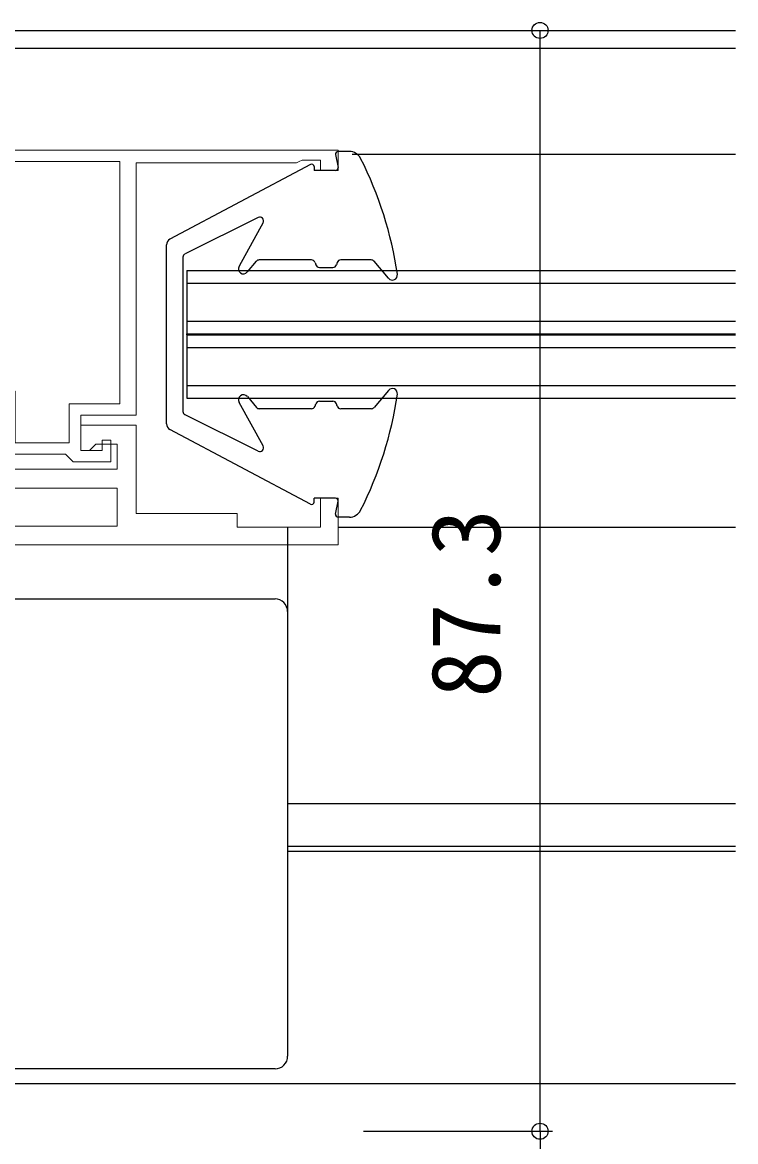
# Model space of a CAD drawing. Units: millimetres, scale not verified. Extents: x -437 to 438, y -331 to 329.
# Drawn here: x 38.5 to 95, y -190.9 to -102.2 of the extents above; entities that cross this region are included whole.
import ezdxf
from ezdxf.enums import TextEntityAlignment as Align

# ---------------------------------------------------------------- set-up
doc = ezdxf.new("R2010")
doc.units = ezdxf.units.MM
doc.header["$LTSCALE"] = 2
doc.layers.add('0-2_YKK_11', color=7, linetype='Continuous', lineweight=18)
for name, color, linetype in [('0-4_YKK_12', 2, 'Continuous'), ('0-5_YKK_13', 4, 'Continuous'), ('0-7_YKK_D', 6, 'Continuous')]:
    doc.layers.add(name, color=color, linetype=linetype)
doc.styles.add('ＭＳ ゴシック', font='')
doc.styles.get('ＭＳ ゴシック').set_extended_font_data('MS Gothic')

msp = doc.modelspace()

# ---------------------------------------------------------------- linework, layer by layer
at = {"layer": '0-2_YKK_11'}
for points in [[(-1.5, -112.3), (63.5, -112.3), (63.5, -113.9), (62.1, -113.9), (62.1, -113.1), (60.647, -113.1), (60.424, -113.2), (60.2, -113.3), (47.5, -113.3), (47.5, -133.3), (43.1, -133.3), (43.1, -136.1), (44.8, -136.1), (44.8, -135.3), (45.5, -135.3), (45.5, -137), (42.5, -137), (42.2, -136.7), (41.9, -136.4), (37, -136.4)], [(36.5, -137.6), (46, -137.6), (46, -135.6), (44.3, -135.6), (43.8, -136.1), (43.1, -136.1), (43.1, -134.1), (47.5, -134.1), (47.5, -141.1), (55.5, -141.1), (55.5, -142.2), (62.1, -142.2), (62.1, -139.9), (63.5, -139.9), (63.5, -143.6), (34.5, -143.6)]]:
    msp.add_lwpolyline(points, dxfattribs=at)
for points in [[(46.2, -113.2), (8.9, -113.2), (8.9, -131.4), (37.9, -131.4), (37.9, -135.5), (42.2, -135.5), (42.2, -132.4), (46.2, -132.4)], [(46, -139.1), (36.5, -139.1), (36.5, -142.1), (46, -142.1)]]:
    msp.add_lwpolyline(points, close=True, dxfattribs=at)
at = {"layer": '0-4_YKK_12'}
for p, q in [((3.85, -102.8), (95, -102.8)), ((-6, -104.2), (95, -104.2)), ((64.605, -112.6), (95, -112.6)), ((51.5, -121.85), (95, -121.85)), ((51.5, -122.85), (95, -122.85)), ((51.5, -125.85), (95, -125.85)), ((51.5, -126.95), (51.5, -126.85)), ((51.5, -126.95), (95, -126.95)), ((51.5, -127.95), (95, -127.95)), ((51.5, -130.95), (95, -130.95)), ((63.5, -142.2), (95, -142.2)), ((59.5, -164.1), (95, -164.1)), ((59.5, -167.5), (95, -167.5)), ((59.5, -167.898), (95, -167.898)), ((-1.802, -186.298), (95, -186.298))]:
    msp.add_line(p, q, dxfattribs=at)
for points in [[(51.5, -121.85), (51.5, -126.85), (95, -126.85)], [(51.5, -126.95), (51.5, -131.95), (95, -131.95)]]:
    msp.add_lwpolyline(points, dxfattribs=at)
at = {"layer": '0-5_YKK_13'}
for p, q in [((63.304, -112.637), (63.497, -113.663)), ((64.392, -112.4), (63.5, -112.4)), ((61.306, -113.423), (50.165, -119.359)), ((61.6, -113.6), (61.6, -113.9)), ((63.3, -113.9), (61.6, -113.9)), ((57.167, -117.631), (51.367, -120.517)), ((57.563, -118.045), (55.65, -121.507)), ((49.9, -134), (49.9, -119.8)), ((51.2, -120.786), (51.2, -133.014)), ((56.307, -121.957), (57.02, -121.107)), ((61.384, -121), (57.25, -121)), ((61.669, -121.205), (61.732, -121.395)), ((63.432, -121.205), (63.369, -121.395)), ((66.131, -121), (63.716, -121)), ((67.494, -122.457), (66.361, -121.107)), ((62.016, -121.6), (63.084, -121.6)), ((67.494, -131.343), (66.361, -132.693)), ((56.307, -131.843), (57.02, -132.693)), ((62.016, -132.2), (63.084, -132.2)), ((57.563, -135.755), (55.65, -132.293)), ((61.384, -132.8), (57.25, -132.8)), ((61.669, -132.595), (61.732, -132.405)), ((63.432, -132.595), (63.369, -132.405)), ((66.131, -132.8), (63.716, -132.8)), ((57.167, -136.169), (51.367, -133.283)), ((61.306, -140.377), (50.165, -134.441)), ((61.6, -140.2), (61.6, -139.9)), ((63.3, -139.9), (61.6, -139.9)), ((63.304, -141.163), (63.497, -140.137)), ((64.392, -141.4), (63.5, -141.4)), ((15.029, -147.885), (58.5, -147.885)), ((59.5, -148.369), (59.5, -148.883)), ((59.5, -148.883), (59.5, -149.881)), ((59.5, -183.728), (59.5, -184.144))]:
    msp.add_line(p, q, dxfattribs=at)
for points in [[(59.5, -142.2), (59.5, -142.746), (59.5, -148.369)], [(59.5, -149.881), (59.5, -173.867), (59.5, -177.132), (59.5, -183.728)], [(58.5, -185.146), (-5, -185.146), (-5, -184.726)]]:
    msp.add_lwpolyline(points, dxfattribs=at)
for centre, radius, start, end in [((63.5, -112.6), 0.2, 90, 190.65851), ((64.392, -113.4), 1, 26.81981, 90), ((61.4, -113.6), 0.2, 360, 118.04641), ((38.512, -126.484), 30, 8.32236, 26.81981), ((63.3, -113.7), 0.2, 270, 10.65851), ((57.3, -117.9), 0.3, 331.07656, 116.45265), ((50.4, -119.8), 0.5, 118.04641, 180), ((51.5, -120.786), 0.3, 116.45265, 180), ((56, -121.7), 0.4, 151.07656, 320), ((57.25, -121.3), 0.3, 90, 140), ((61.384, -121.3), 0.3, 18.43571, 90), ((62.016, -121.3), 0.3, 198.43571, 270), ((63.084, -121.3), 0.3, 270, 341.56429), ((63.716, -121.3), 0.3, 90, 161.56429), ((66.131, -121.3), 0.3, 40, 90), ((67.8, -122.2), 0.4, 220, 8.32236), ((67.8, -131.6), 0.4, 351.67764, 140), ((56, -132.1), 0.4, 40, 208.92344), ((62.016, -132.5), 0.3, 90, 161.56429), ((63.084, -132.5), 0.3, 18.43571, 90), ((38.512, -127.316), 30, 333.18019, 351.67764), ((51.5, -133.014), 0.3, 180, 243.54735), ((57.25, -132.5), 0.3, 220, 270), ((61.384, -132.5), 0.3, 270, 341.56429), ((63.716, -132.5), 0.3, 198.43571, 270), ((66.131, -132.5), 0.3, 270, 320), ((50.4, -134), 0.5, 180, 241.95359), ((57.3, -135.9), 0.3, 243.54735, 28.92344), ((61.4, -140.2), 0.2, 241.95359, 0), ((63.3, -140.1), 0.2, 349.34149, 90), ((64.392, -140.4), 1, 270, 333.18019), ((63.5, -141.2), 0.2, 169.34149, 270), ((58.501, -148.884), 0.999, 0.05348, 90.05355)]:
    msp.add_arc(centre, radius, start, end, dxfattribs=at)
msp.add_ellipse((58.5, -184.144), major_axis=(0, -1.002), ratio=0.998135, start_param=6.283185, end_param=7.853982, dxfattribs=at)
at = {"layer": '0-7_YKK_D'}
for p, q in [((79.5, -190.1), (79.5, -102.8)), ((65.5, -190.1), (80.5, -190.1)), ((79.5, -190.1), (79.5, -224.298))]:
    msp.add_line(p, q, dxfattribs=at)
for centre in [(79.5, -102.8), (79.5, -190.1), (79.5, -190.1)]:
    msp.add_circle(centre, 0.637, dxfattribs=at)

# ---------------------------------------------------------------- texts
at = {"layer": '0-7_YKK_D', "style": 'ＭＳ ゴシック'}
msp.add_text('87.3', height=5.499, rotation=90, dxfattribs=at).set_placement((78, -155.718), align=Align.BOTTOM_LEFT)

doc.saveas('drawing.dxf')
